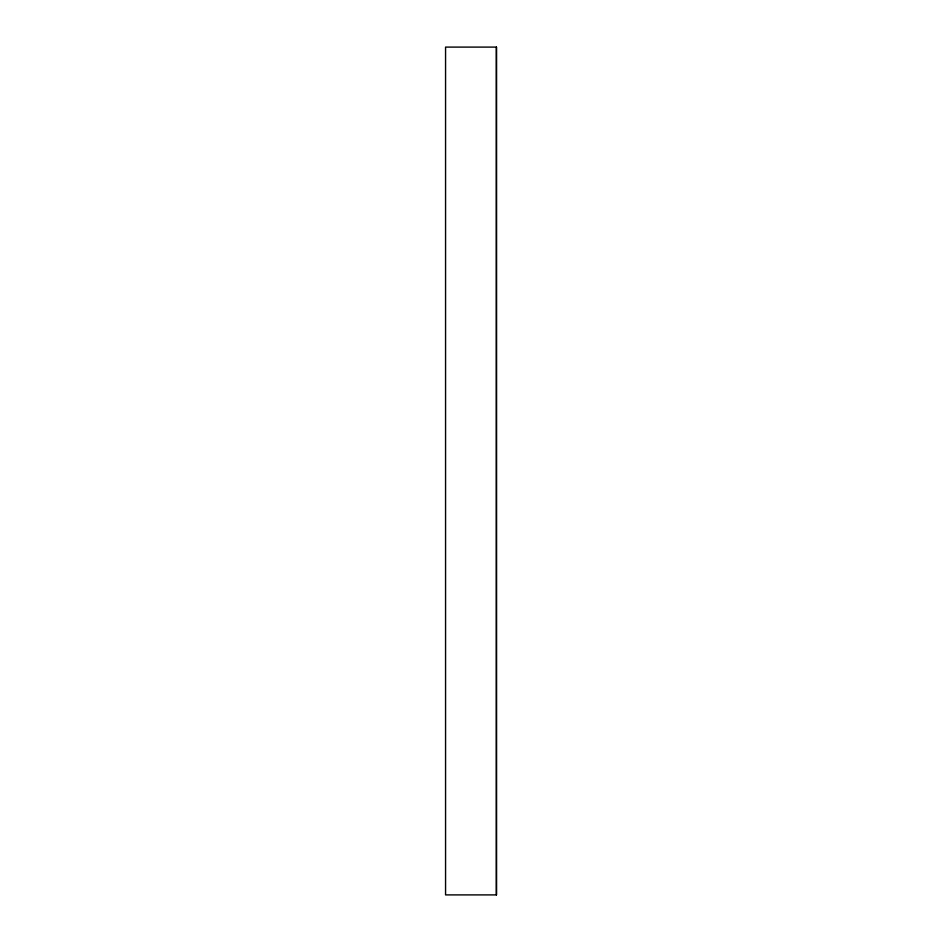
<?xml version="1.0" encoding="UTF-8"?>
<svg xmlns="http://www.w3.org/2000/svg" width="942" height="942" viewBox="0 0 942 942"><rect width="100%" height="100%" fill="white"/><g stroke="black" fill="none" stroke-linecap="round" stroke-linejoin="round"><path stroke-width="1.41" d="M496.434 894.9L496.434 47.1L445.566 47.1L445.566 894.9L496.434 894.9L496.434 47.1"/></g></svg>
